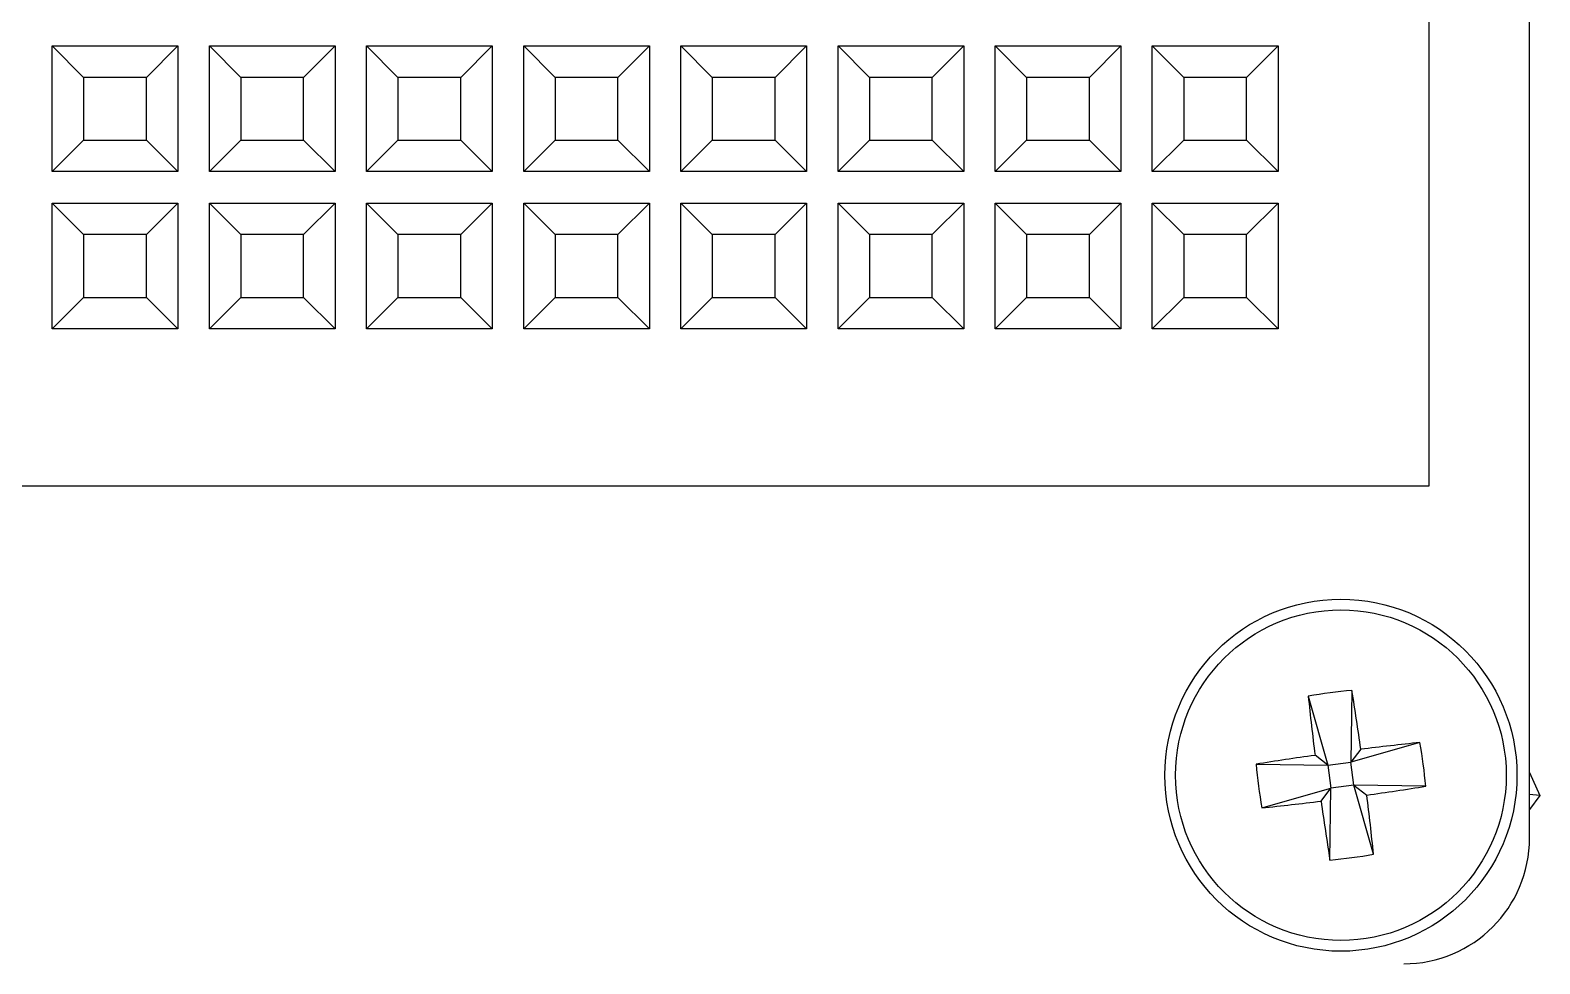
# Model space of a CAD drawing. Header units: millimetres. Extents: x 53 to 376, y 29 to 265.
# Drawn here: x 309.55 to 321.55, y 81.38 to 88.81 of the extents above; entities that cross this region are included whole.
import ezdxf

# ---------------------------------------------------------------- set-up
doc = ezdxf.new("R2010")
doc.units = ezdxf.units.MM

msp = doc.modelspace()

# ---------------------------------------------------------------- linework, layer by layer
at = {"color": 7, "linetype": 'Continuous', "lineweight": 25}
for p, q in [((320.6728, 102.5828), (320.6728, 85.1828)), ((321.4728, 82.3828), (321.4728, 92.7328)), ((309.7228, 88.6828), (310.7228, 88.6828)), ((309.7228, 88.6828), (309.9728, 88.4328)), ((309.7228, 87.6828), (309.7228, 88.6828)), ((310.7228, 88.6828), (310.4728, 88.4328)), ((310.7228, 88.6828), (310.7228, 87.6828)), ((310.9728, 88.6828), (311.9728, 88.6828)), ((310.9728, 88.6828), (311.2228, 88.4328)), ((310.9728, 87.6828), (310.9728, 88.6828)), ((311.9728, 88.6828), (311.7228, 88.4328)), ((311.9728, 88.6828), (311.9728, 87.6828)), ((312.2228, 87.6828), (312.2228, 88.6828)), ((312.2228, 88.6828), (312.4728, 88.4328)), ((312.2228, 88.6828), (313.2228, 88.6828)), ((313.2228, 88.6828), (312.9728, 88.4328)), ((313.2228, 88.6828), (313.2228, 87.6828)), ((313.4728, 88.6828), (314.4728, 88.6828)), ((313.4728, 88.6828), (313.7228, 88.4328)), ((313.4728, 87.6828), (313.4728, 88.6828)), ((314.4728, 88.6828), (314.2228, 88.4328)), ((314.4728, 88.6828), (314.4728, 87.6828)), ((314.7228, 88.6828), (315.7228, 88.6828)), ((314.7228, 88.6828), (314.9728, 88.4328)), ((314.7228, 87.6828), (314.7228, 88.6828)), ((315.7228, 88.6828), (315.4728, 88.4328)), ((315.7228, 88.6828), (315.7228, 87.6828)), ((315.9728, 88.6828), (316.9728, 88.6828)), ((315.9728, 88.6828), (316.2228, 88.4328)), ((315.9728, 87.6828), (315.9728, 88.6828)), ((316.9728, 88.6828), (316.7228, 88.4328)), ((316.9728, 88.6828), (316.9728, 87.6828)), ((317.2228, 88.6828), (318.2228, 88.6828)), ((317.2228, 88.6828), (317.4728, 88.4328)), ((317.2228, 87.6828), (317.2228, 88.6828)), ((318.2228, 88.6828), (317.9728, 88.4328)), ((318.2228, 88.6828), (318.2228, 87.6828)), ((318.4728, 87.6828), (318.4728, 88.6828)), ((318.4728, 88.6828), (318.7228, 88.4328)), ((318.4728, 88.6828), (319.4728, 88.6828)), ((319.4728, 88.6828), (319.2228, 88.4328)), ((319.4728, 88.6828), (319.4728, 87.6828)), ((310.4728, 88.4328), (309.9728, 88.4328)), ((309.9728, 88.4328), (309.9728, 87.9328)), ((310.4728, 87.9328), (310.4728, 88.4328)), ((311.7228, 88.4328), (311.2228, 88.4328)), ((311.2228, 88.4328), (311.2228, 87.9328)), ((311.7228, 87.9328), (311.7228, 88.4328)), ((312.4728, 88.4328), (312.4728, 87.9328)), ((312.9728, 88.4328), (312.4728, 88.4328)), ((312.9728, 87.9328), (312.9728, 88.4328)), ((314.2228, 88.4328), (313.7228, 88.4328)), ((313.7228, 88.4328), (313.7228, 87.9328)), ((314.2228, 87.9328), (314.2228, 88.4328)), ((315.4728, 88.4328), (314.9728, 88.4328)), ((314.9728, 88.4328), (314.9728, 87.9328)), ((315.4728, 87.9328), (315.4728, 88.4328)), ((316.7228, 88.4328), (316.2228, 88.4328)), ((316.2228, 88.4328), (316.2228, 87.9328)), ((316.7228, 87.9328), (316.7228, 88.4328)), ((317.9728, 88.4328), (317.4728, 88.4328)), ((317.4728, 88.4328), (317.4728, 87.9328)), ((317.9728, 87.9328), (317.9728, 88.4328)), ((318.7228, 88.4328), (318.7228, 87.9328)), ((319.2228, 88.4328), (318.7228, 88.4328)), ((319.2228, 87.9328), (319.2228, 88.4328)), ((309.9728, 87.9328), (309.7228, 87.6828)), ((309.9728, 87.9328), (310.4728, 87.9328)), ((310.4728, 87.9328), (310.7228, 87.6828)), ((311.2228, 87.9328), (310.9728, 87.6828)), ((311.2228, 87.9328), (311.7228, 87.9328)), ((311.7228, 87.9328), (311.9728, 87.6828)), ((312.4728, 87.9328), (312.2228, 87.6828)), ((312.4728, 87.9328), (312.9728, 87.9328)), ((312.9728, 87.9328), (313.2228, 87.6828)), ((313.7228, 87.9328), (313.4728, 87.6828)), ((313.7228, 87.9328), (314.2228, 87.9328)), ((314.2228, 87.9328), (314.4728, 87.6828)), ((314.9728, 87.9328), (314.7228, 87.6828)), ((314.9728, 87.9328), (315.4728, 87.9328)), ((315.4728, 87.9328), (315.7228, 87.6828)), ((316.2228, 87.9328), (315.9728, 87.6828)), ((316.2228, 87.9328), (316.7228, 87.9328)), ((316.7228, 87.9328), (316.9728, 87.6828)), ((317.4728, 87.9328), (317.2228, 87.6828)), ((317.4728, 87.9328), (317.9728, 87.9328)), ((317.9728, 87.9328), (318.2228, 87.6828)), ((318.7228, 87.9328), (318.4728, 87.6828)), ((318.7228, 87.9328), (319.2228, 87.9328)), ((319.2228, 87.9328), (319.4728, 87.6828)), ((310.7228, 87.6828), (309.7228, 87.6828)), ((311.9728, 87.6828), (310.9728, 87.6828)), ((313.2228, 87.6828), (312.2228, 87.6828)), ((314.4728, 87.6828), (313.4728, 87.6828)), ((315.7228, 87.6828), (314.7228, 87.6828)), ((316.9728, 87.6828), (315.9728, 87.6828)), ((318.2228, 87.6828), (317.2228, 87.6828)), ((319.4728, 87.6828), (318.4728, 87.6828)), ((309.7228, 86.4328), (309.7228, 87.4328)), ((309.7228, 87.4328), (309.9728, 87.1828)), ((309.7228, 87.4328), (310.7228, 87.4328)), ((310.7228, 87.4328), (310.4728, 87.1828)), ((310.7228, 87.4328), (310.7228, 86.4328)), ((310.9728, 87.4328), (311.9728, 87.4328)), ((310.9728, 87.4328), (311.2228, 87.1828)), ((310.9728, 86.4328), (310.9728, 87.4328)), ((311.9728, 87.4328), (311.7228, 87.1828)), ((311.9728, 87.4328), (311.9728, 86.4328)), ((312.2228, 87.4328), (313.2228, 87.4328)), ((312.2228, 87.4328), (312.4728, 87.1828)), ((312.2228, 86.4328), (312.2228, 87.4328)), ((313.2228, 87.4328), (312.9728, 87.1828)), ((313.2228, 87.4328), (313.2228, 86.4328)), ((313.4728, 86.4328), (313.4728, 87.4328)), ((313.4728, 87.4328), (313.7228, 87.1828)), ((313.4728, 87.4328), (314.4728, 87.4328)), ((314.4728, 87.4328), (314.2228, 87.1828)), ((314.4728, 87.4328), (314.4728, 86.4328)), ((314.7228, 87.4328), (315.7228, 87.4328)), ((314.7228, 87.4328), (314.9728, 87.1828)), ((314.7228, 86.4328), (314.7228, 87.4328)), ((315.7228, 87.4328), (315.4728, 87.1828)), ((315.7228, 87.4328), (315.7228, 86.4328)), ((315.9728, 87.4328), (316.9728, 87.4328)), ((315.9728, 87.4328), (316.2228, 87.1828)), ((315.9728, 86.4328), (315.9728, 87.4328)), ((316.9728, 87.4328), (316.7228, 87.1828)), ((316.9728, 87.4328), (316.9728, 86.4328)), ((317.2228, 86.4328), (317.2228, 87.4328)), ((317.2228, 87.4328), (317.4728, 87.1828)), ((317.2228, 87.4328), (318.2228, 87.4328)), ((318.2228, 87.4328), (317.9728, 87.1828)), ((318.2228, 87.4328), (318.2228, 86.4328)), ((318.4728, 86.4328), (318.4728, 87.4328)), ((318.4728, 87.4328), (318.7228, 87.1828)), ((318.4728, 87.4328), (319.4728, 87.4328)), ((319.4728, 87.4328), (319.2228, 87.1828)), ((319.4728, 87.4328), (319.4728, 86.4328)), ((309.9728, 87.1828), (309.9728, 86.6828)), ((310.4728, 87.1828), (309.9728, 87.1828)), ((310.4728, 86.6828), (310.4728, 87.1828)), ((311.7228, 87.1828), (311.2228, 87.1828)), ((311.2228, 87.1828), (311.2228, 86.6828)), ((311.7228, 86.6828), (311.7228, 87.1828)), ((312.9728, 87.1828), (312.4728, 87.1828)), ((312.4728, 87.1828), (312.4728, 86.6828)), ((312.9728, 86.6828), (312.9728, 87.1828)), ((313.7228, 87.1828), (313.7228, 86.6828)), ((314.2228, 87.1828), (313.7228, 87.1828)), ((314.2228, 86.6828), (314.2228, 87.1828)), ((315.4728, 87.1828), (314.9728, 87.1828)), ((314.9728, 87.1828), (314.9728, 86.6828)), ((315.4728, 86.6828), (315.4728, 87.1828)), ((316.7228, 87.1828), (316.2228, 87.1828)), ((316.2228, 87.1828), (316.2228, 86.6828)), ((316.7228, 86.6828), (316.7228, 87.1828)), ((317.4728, 87.1828), (317.4728, 86.6828)), ((317.9728, 87.1828), (317.4728, 87.1828)), ((317.9728, 86.6828), (317.9728, 87.1828)), ((318.7228, 87.1828), (318.7228, 86.6828)), ((319.2228, 87.1828), (318.7228, 87.1828)), ((319.2228, 86.6828), (319.2228, 87.1828)), ((309.9728, 86.6828), (309.7228, 86.4328)), ((309.9728, 86.6828), (310.4728, 86.6828)), ((310.4728, 86.6828), (310.7228, 86.4328)), ((311.2228, 86.6828), (310.9728, 86.4328)), ((311.2228, 86.6828), (311.7228, 86.6828)), ((311.7228, 86.6828), (311.9728, 86.4328)), ((312.4728, 86.6828), (312.2228, 86.4328)), ((312.4728, 86.6828), (312.9728, 86.6828)), ((312.9728, 86.6828), (313.2228, 86.4328)), ((313.7228, 86.6828), (313.4728, 86.4328)), ((313.7228, 86.6828), (314.2228, 86.6828)), ((314.2228, 86.6828), (314.4728, 86.4328)), ((314.9728, 86.6828), (314.7228, 86.4328)), ((314.9728, 86.6828), (315.4728, 86.6828)), ((315.4728, 86.6828), (315.7228, 86.4328)), ((316.2228, 86.6828), (315.9728, 86.4328)), ((316.2228, 86.6828), (316.7228, 86.6828)), ((316.7228, 86.6828), (316.9728, 86.4328)), ((317.4728, 86.6828), (317.2228, 86.4328)), ((317.4728, 86.6828), (317.9728, 86.6828)), ((317.9728, 86.6828), (318.2228, 86.4328)), ((318.7228, 86.6828), (318.4728, 86.4328)), ((318.7228, 86.6828), (319.2228, 86.6828)), ((319.2228, 86.6828), (319.4728, 86.4328)), ((310.7228, 86.4328), (309.7228, 86.4328)), ((311.9728, 86.4328), (310.9728, 86.4328)), ((313.2228, 86.4328), (312.2228, 86.4328)), ((314.4728, 86.4328), (313.4728, 86.4328)), ((315.7228, 86.4328), (314.7228, 86.4328)), ((316.9728, 86.4328), (315.9728, 86.4328)), ((318.2228, 86.4328), (317.2228, 86.4328)), ((319.4728, 86.4328), (318.4728, 86.4328)), ((320.6728, 85.1828), (297.2728, 85.1828)), ((319.7132, 83.5115), (319.869, 82.9624)), ((320.0603, 83.5573), (320.0524, 82.9866)), ((320.6014, 83.1424), (320.0524, 82.9866)), ((320.1307, 83.0888), (320.0524, 82.9866)), ((319.2983, 82.9704), (319.869, 82.9624)), ((319.869, 82.9624), (319.7667, 83.0408)), ((319.869, 82.9624), (320.0524, 82.9866)), ((320.0766, 82.8032), (320.0524, 82.9866)), ((319.869, 82.9624), (319.8932, 82.779)), ((321.4728, 82.9044), (321.5546, 82.7222)), ((319.3441, 82.6232), (319.8932, 82.779)), ((319.8148, 82.6768), (319.8932, 82.779)), ((319.8852, 82.2083), (319.8932, 82.779)), ((320.0766, 82.8032), (319.8932, 82.779)), ((320.0766, 82.8032), (320.1788, 82.7248)), ((320.6473, 82.7953), (320.0766, 82.8032)), ((320.2324, 82.2542), (320.0766, 82.8032)), ((321.5546, 82.7222), (321.4728, 82.6087))]:
    msp.add_line(p, q, dxfattribs=at)
at = {"color": 8, "linetype": 'Continuous', "lineweight": 25}
msp.add_line((321.5546, 82.7222), (321.4728, 82.7305), dxfattribs=at)
at = {"color": 7, "linetype": 'Continuous', "lineweight": 25}
for radius in [1.4, 1.3147]:
    msp.add_circle((319.9728, 82.8828), radius, dxfattribs=at)
for centre, radius, start, end in [((320.4112, 79.562), 4.0107, 95.01891, 100.023), ((342.4283, 85.8586), 22.8361, 185.89946, 187.08805), ((297.5152, 79.9291), 22.8352, 7.95355, 9.14219), ((322.9491, 60.4231), 22.8403, 95.89967, 97.08804), ((316.651, 82.4443), 4.0116, 5.01947, 10.02244), ((322.9283, 60.413), 22.8476, 97.95399, 99.14197), ((323.2945, 83.3214), 4.0116, 185.01947, 190.02244), ((317.0183, 105.3451), 22.84, 277.95379, 279.14217), ((316.9979, 105.3292), 22.8269, 275.89932, 277.08839), ((342.42, 85.835), 22.8247, 187.95339, 189.14257), ((297.5172, 79.907), 22.8361, 5.89946, 7.08805), ((320.4728, 82.3828), 1, 270, 0), ((319.5343, 86.2037), 4.0107, 275.01892, 280.02302)]:
    msp.add_arc(centre, radius, start, end, dxfattribs=at)

doc.saveas('drawing.dxf')
